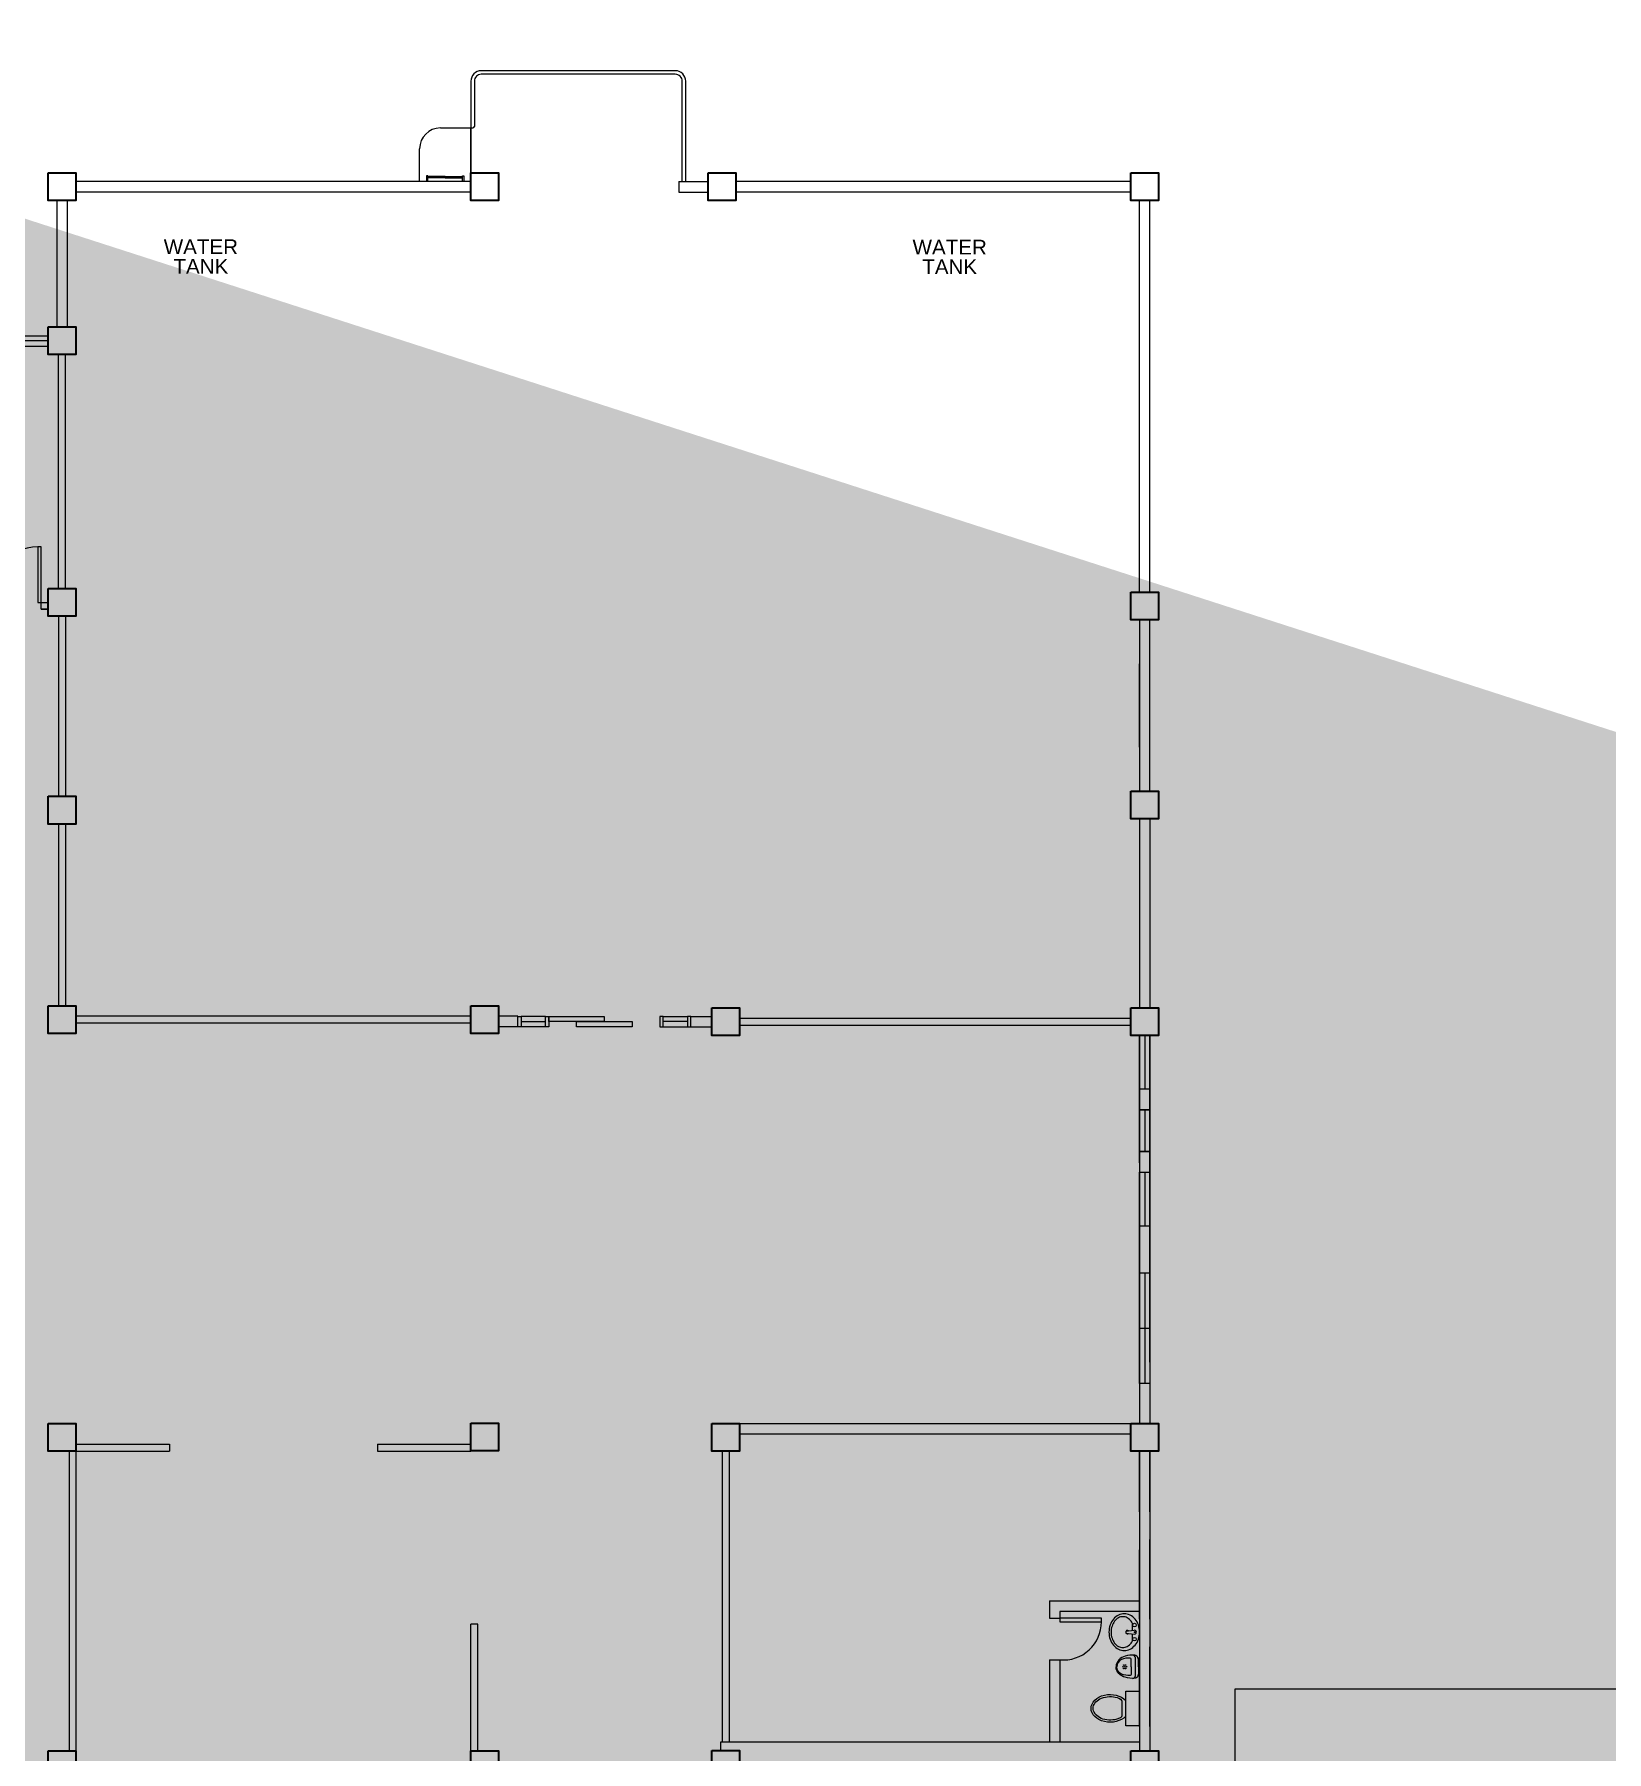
# Model space of a CAD drawing. Header units: millimetres. Extents: x -60 to 576, y -39 to 287.
# Drawn here: x 380.57 to 403.26, y 118.5 to 143.29 of the extents above; entities that cross this region are included whole.
import ezdxf

# ---------------------------------------------------------------- set-up
doc = ezdxf.new("R2010")
doc.units = ezdxf.units.MM
doc.header["$MEASUREMENT"] = 0
for name, color, linetype in [('label', 7, 'Continuous'), ('Legends', 7, 'Continuous'), ('M-AC-TEXT', 7, 'Continuous')]:
    doc.layers.add(name, color=color, linetype=linetype)
doc.styles.add('ar-dim-axis', font='romans.shx', dxfattribs={"width": 0.8})
doc.styles.add('OIP FONT', font='GOTHIC.TTF', dxfattribs={"height": 150})
doc.styles.add('SWISSLT175', font='swissl.ttf', dxfattribs={"height": 0.175})
doc.dimstyles.new('ar-dim-axis', dxfattribs={"dimtxt": 350, "dimasz": 250, "dimexe": 75, "dimexo": 75, "dimgap": 200, "dimtad": 1, "dimdec": 0, "dimzin": 12, "dimdsep": 46, "dimtxsty": 'ar-dim-axis', "dimblk": 'ARCHTICK', "dimcen": 120, "dimclrd": 11, "dimclre": 8, "dimclrt": 4, "dimadec": 0, "dimazin": 3, "dimtm": 1, "dimtfac": 1, "dimtdec": 0, "dimtix": 1, "dimtmove": 2, "dimatfit": 3, "dimldrblk": 'ARCHTICK', "dimfxl": 1, "dimtolj": 1, "dimtzin": 0, "dimarcsym": 1})

# ---------------------------------------------------------------- blocks, each defined once
blk = doc.blocks.new('_ARCHTICK')
at = {"color": 0, "linetype": 'ByBlock', "const_width": 0.15}
blk.add_lwpolyline([(-0.5, -0.5), (0.5, 0.5)], dxfattribs=at)

msp = doc.modelspace()

# ---------------------------------------------------------------- linework, layer by layer
at = {"color": 8, "linetype": 'ByBlock', "lineweight": 9}
for p, q in [((386.433, 141.938), (386.903, 141.938)), ((386.133, 141.163), (386.133, 141.638)), ((386.253, 141.246), (386.233, 141.246)), ((386.233, 141.246), (386.233, 141.166)), ((386.253, 141.166), (386.253, 141.246)), ((386.503, 141.236), (386.253, 141.236)), ((386.503, 141.216), (386.253, 141.216)), ((386.503, 141.236), (386.753, 141.236)), ((386.503, 141.216), (386.753, 141.216)), ((386.753, 141.166), (386.753, 141.246)), ((386.753, 141.246), (386.773, 141.246)), ((386.773, 141.246), (386.773, 141.166)), ((377.448, 138.938), (380.773, 138.938)), ((380.773, 138.866), (377.448, 138.866)), ((377.448, 138.788), (380.773, 138.788)), ((380.673, 134.99), (380.773, 134.99)), ((396.523, 128.201), (396.523, 128.84)), ((396.523, 128.064), (396.523, 128.84)), ((396.598, 128.84), (396.598, 128.064)), ((396.673, 128.201), (396.673, 128.84)), ((396.673, 128.064), (396.523, 128.064)), ((396.673, 127.764), (396.523, 127.764)), ((396.523, 127.764), (396.523, 127.164)), ((396.598, 127.764), (396.598, 127.164)), ((396.673, 127.464), (396.673, 127.764)), ((396.523, 127.164), (396.673, 127.164)), ((396.523, 127.164), (396.523, 126.864)), ((396.523, 127.001), (396.523, 126.238)), ((396.673, 127.001), (396.673, 126.238)), ((396.523, 126.864), (396.673, 126.864)), ((396.598, 126.864), (396.598, 126.089)), ((396.673, 126.864), (396.673, 126.088)), ((396.673, 126.238), (396.673, 126.088)), ((396.673, 126.088), (396.523, 126.09)), ((396.523, 125.326), (396.523, 126.088)), ((396.523, 125.99), (396.523, 123.24)), ((396.673, 125.326), (396.673, 126.088)), ((396.523, 123.815), (396.523, 125.415)), ((396.523, 125.415), (396.673, 125.415)), ((396.523, 124.126), (396.523, 125.326)), ((396.598, 125.415), (396.598, 123.815)), ((396.673, 124.126), (396.673, 125.326)), ((396.523, 124.615), (396.673, 124.615)), ((396.673, 124.615), (396.673, 123.815)), ((396.523, 124.126), (396.523, 123.24)), ((396.673, 124.126), (396.673, 123.24)), ((396.673, 123.815), (396.523, 123.815)), ((396.523, 121.963), (396.523, 122.84)), ((396.673, 121.963), (396.673, 122.84)), ((396.523, 121.963), (396.523, 121.563)), ((396.673, 121.963), (396.673, 121.563)), ((396.523, 120.413), (396.523, 120.013)), ((396.673, 120.413), (396.673, 120.013)), ((396.673, 118.863), (396.673, 120.013)), ((396.523, 118.863), (396.523, 119.863)), ((396.523, 118.863), (396.523, 118.515)), ((396.673, 118.863), (396.673, 118.515))]:
    msp.add_line(p, q, dxfattribs=at)
at = {"color": 8, "linetype": 'ByBlock', "lineweight": 25}
for p, q in [((386.873, 141.163), (381.173, 141.163)), ((389.873, 141.163), (390.298, 141.163)), ((396.398, 141.163), (390.698, 141.163)), ((380.898, 140.89), (380.898, 139.066)), ((381.048, 140.89), (381.048, 139.066)), ((386.873, 141.013), (381.173, 141.013)), ((389.873, 141.013), (390.298, 141.013)), ((396.398, 141.013), (390.698, 141.013)), ((396.523, 135.24), (396.523, 140.89)), ((396.673, 135.24), (396.673, 140.89)), ((380.923, 135.291), (380.923, 138.666)), ((381.023, 135.291), (381.023, 138.666)), ((380.623, 135.09), (380.773, 135.09)), ((380.673, 134.99), (380.673, 135.09)), ((380.773, 134.99), (380.673, 134.99)), ((380.923, 134.891), (380.923, 132.291)), ((381.023, 134.891), (381.023, 132.291)), ((396.523, 134.84), (396.523, 132.365)), ((396.673, 132.365), (396.673, 134.84)), ((396.523, 133.001), (396.523, 134.201)), ((380.923, 131.891), (380.923, 129.267)), ((381.023, 131.891), (381.023, 129.267)), ((396.523, 131.965), (396.523, 129.24)), ((396.673, 131.965), (396.673, 129.24)), ((396.523, 131.326), (396.523, 130.126)), ((396.523, 128.84), (396.523, 123.24)), ((396.673, 128.84), (396.673, 123.24)), ((396.673, 126.088), (396.673, 128.84)), ((396.523, 127.001), (396.523, 128.201)), ((396.673, 127.001), (396.673, 128.201)), ((396.673, 127.764), (396.673, 128.064)), ((390.498, 122.84), (390.498, 118.64)), ((390.598, 122.84), (390.598, 118.64)), ((396.523, 122.84), (396.523, 118.515)), ((396.523, 122.84), (396.523, 118.515)), ((396.673, 122.84), (396.673, 118.515)), ((396.673, 120.413), (396.673, 121.563)), ((396.523, 120.413), (396.523, 121.413)), ((395.223, 120.677), (396.523, 120.678)), ((395.223, 120.677), (395.223, 120.427)), ((395.373, 120.527), (395.373, 120.427)), ((395.223, 120.427), (395.373, 120.427)), ((395.223, 119.827), (395.223, 118.64)), ((395.223, 119.827), (395.373, 119.827)), ((395.373, 119.827), (395.373, 118.64)), ((390.473, 118.64), (390.473, 118.517)), ((394.923, 118.64), (390.473, 118.64)), ((396.523, 118.64), (394.923, 118.64))]:
    msp.add_line(p, q, dxfattribs=at)
at = {"color": 8, "linetype": 'Continuous', "lineweight": 25}
for p, q in [((389.873, 141.163), (389.873, 141.013)), ((387.548, 129.117), (387.273, 129.117)), ((387.548, 128.965), (387.273, 128.965)), ((390.048, 129.115), (390.348, 129.115)), ((390.048, 128.965), (390.348, 128.965))]:
    msp.add_line(p, q, dxfattribs=at)
at = {"color": 8, "lineweight": 25}
for p, q in [((386.873, 129.117), (381.173, 129.117)), ((386.873, 129.017), (381.173, 129.017)), ((390.748, 129.09), (396.398, 129.09)), ((390.748, 128.99), (396.398, 128.99)), ((390.748, 123.24), (396.398, 123.24)), ((390.748, 123.09), (396.398, 123.09)), ((381.073, 122.84), (381.073, 118.515)), ((381.173, 122.94), (382.523, 122.94)), ((381.173, 122.84), (382.523, 122.84)), ((381.173, 122.84), (381.173, 112.515)), ((382.523, 122.94), (382.523, 122.84)), ((385.523, 122.94), (386.873, 122.94)), ((385.523, 122.94), (385.523, 122.84)), ((385.523, 122.84), (386.873, 122.84)), ((386.873, 118.515), (386.873, 120.342)), ((386.973, 120.342), (386.873, 120.342)), ((386.973, 118.515), (386.973, 120.342))]:
    msp.add_line(p, q, dxfattribs=at)
at = {"color": 8, "linetype": 'ByBlock', "lineweight": 13}
for p, q in [((387.948, 129.115), (387.598, 129.115)), ((387.598, 129.04), (387.948, 129.04)), ((387.948, 128.965), (387.598, 128.965)), ((389.648, 129.115), (389.998, 129.115)), ((389.998, 129.04), (389.648, 129.04)), ((389.648, 128.965), (389.998, 128.965))]:
    msp.add_line(p, q, dxfattribs=at)
at = {"color": 8, "lineweight": 9, "ltscale": 0.4}
msp.add_line((396.523, 127.219), (396.523, 127.709), dxfattribs=at)
at = {"color": 8, "linetype": 'ByBlock', "lineweight": 25, "ltscale": 0.3}
msp.add_line((396.523, 120.527), (395.373, 120.527), dxfattribs=at)
at = {"color": 8, "lineweight": 9}
for p, q in [((396.325, 120.242), (396.447, 120.255)), ((396.325, 120.213), (396.447, 120.199)), ((396.462, 119.595), (396.462, 119.859)), ((396.323, 119.377), (396.523, 119.377)), ((396.323, 118.877), (396.323, 119.377)), ((396.523, 119.377), (396.523, 118.877)), ((396.273, 119.037), (396.273, 119.217)), ((396.523, 118.877), (396.323, 118.877))]:
    msp.add_line(p, q, dxfattribs=at)
at = {"color": 8, "linetype": 'ByBlock', "lineweight": 9}
for points in [[(389.973, 141.163), (389.973, 142.613, 0.414214), (389.823, 142.763), (387.023, 142.763, 0.414214), (386.873, 142.613), (386.873, 141.288), (386.873, 141.938)], [(389.923, 141.163), (389.923, 142.613, 0.414214), (389.823, 142.713), (387.023, 142.713, 0.414214), (386.923, 142.613), (386.923, 141.958)]]:
    msp.add_lwpolyline(points, format="xyb", dxfattribs=at)
at = {"color": 8, "linetype": 'ByBlock', "lineweight": 35}
for points in [[(380.773, 141.29), (381.173, 141.29), (381.173, 140.89), (380.773, 140.89)], [(386.873, 141.29), (387.273, 141.29), (387.273, 140.89), (386.873, 140.89)], [(390.298, 141.29), (390.698, 141.29), (390.698, 140.89), (390.298, 140.89)], [(396.398, 141.29), (396.798, 141.29), (396.798, 140.89), (396.398, 140.89)], [(380.773, 139.066), (381.173, 139.066), (381.173, 138.666), (380.773, 138.666)], [(380.773, 135.291), (381.173, 135.291), (381.173, 134.891), (380.773, 134.891)], [(396.398, 135.24), (396.798, 135.24), (396.798, 134.84), (396.398, 134.84)], [(396.398, 132.365), (396.798, 132.365), (396.798, 131.965), (396.398, 131.965)], [(380.773, 132.291), (381.173, 132.291), (381.173, 131.891), (380.773, 131.891)], [(380.773, 129.267), (381.173, 129.267), (381.173, 128.867), (380.773, 128.867)], [(386.873, 129.267), (387.273, 129.267), (387.273, 128.867), (386.873, 128.867)], [(390.348, 129.24), (390.748, 129.24), (390.748, 128.84), (390.348, 128.84)], [(396.398, 129.24), (396.798, 129.24), (396.798, 128.84), (396.398, 128.84)], [(380.773, 123.24), (381.173, 123.24), (381.173, 122.84), (380.773, 122.84)], [(386.873, 123.242), (387.273, 123.242), (387.273, 122.842), (386.873, 122.842)], [(390.348, 123.24), (390.748, 123.24), (390.748, 122.84), (390.348, 122.84)], [(396.398, 123.24), (396.798, 123.24), (396.798, 122.84), (396.398, 122.84)], [(386.873, 118.515), (387.273, 118.515), (387.273, 118.115), (386.873, 118.115)], [(390.348, 118.517), (390.748, 118.517), (390.748, 118.117), (390.348, 118.117)], [(396.398, 118.515), (396.798, 118.515), (396.798, 118.115), (396.398, 118.115)]]:
    msp.add_lwpolyline(points, close=True, dxfattribs=at)
at = {"color": 8, "lineweight": 13, "ltscale": 0.03}
for points in [[(380.623, 135.09), (380.673, 135.09), (380.673, 135.89), (380.623, 135.89)], [(395.373, 120.427), (395.373, 120.377), (395.973, 120.377), (395.973, 120.427)]]:
    msp.add_lwpolyline(points, close=True, dxfattribs=at)
at = {"color": 8, "linetype": 'ByBlock', "lineweight": 13}
for points in [[(387.598, 129.115), (387.598, 128.965), (387.548, 128.965), (387.548, 129.115)], [(387.998, 129.115), (387.998, 128.965), (387.948, 128.965), (387.948, 129.115)], [(387.998, 129.115), (388.798, 129.115), (388.798, 129.04), (387.998, 129.04)], [(388.398, 129.04), (389.198, 129.04), (389.198, 128.965), (388.398, 128.965)], [(389.598, 129.115), (389.598, 128.965), (389.648, 128.965), (389.648, 129.115)], [(389.998, 129.115), (389.998, 128.965), (390.048, 128.965), (390.048, 129.115)]]:
    msp.add_lwpolyline(points, close=True, dxfattribs=at)
at = {"color": 8, "lineweight": 9}
for points in [[(396.523, 128.84), (396.673, 128.84), (396.673, 128.064), (396.523, 128.064)], [(396.523, 127.764), (396.673, 127.764), (396.673, 127.164), (396.523, 127.164)], [(396.523, 126.864), (396.673, 126.864), (396.673, 126.088), (396.523, 126.088)], [(396.523, 125.415), (396.673, 125.415), (396.673, 123.815), (396.523, 123.815)]]:
    msp.add_lwpolyline(points, close=True, dxfattribs=at)
msp.add_lwpolyline([(396.302, 120.492, 0.11576), (396.22, 120.473, 0.104047), (396.146, 120.414, 0.090875), (396.098, 120.331, 0.083344), (396.081, 120.227, 0.083344), (396.098, 120.124, 0.090875), (396.146, 120.04, 0.104047), (396.22, 119.981, 0.11576), (396.302, 119.962, 0.11576), (396.385, 119.981, 0.104047), (396.458, 120.04, 0.090875), (396.506, 120.124, 0.083344), (396.523, 120.227, 0.083344), (396.506, 120.331, 0.090875), (396.458, 120.414, 0.104047), (396.385, 120.473, 0.11576)], format="xyb", close=True, dxfattribs=at)
for points in [[(396.281, 120.45, 0.124838), (396.218, 120.434, 0.105788), (396.161, 120.384, 0.086697), (396.125, 120.315, 0.076776), (396.111, 120.227, 0.076776), (396.125, 120.14, 0.086697), (396.161, 120.07, 0.105788), (396.218, 120.02, 0.124838), (396.281, 120.005, 0.124838), (396.344, 120.02, 0.105788), (396.401, 120.07, 0.040067), (396.421, 120.1), (396.421, 120.203, 0.040067)], [(396.421, 120.251), (396.421, 120.354, 0.040067), (396.401, 120.384, 0.105788), (396.344, 120.434, 0.124838), (396.281, 120.45, 0.124838)], [(396.506, 119.831, 0.232594), (396.482, 119.882, 0.150533), (396.454, 119.893, 0.085973), (396.316, 119.88, 0.343308), (396.183, 119.727)], [(396.506, 119.624, -0.232594), (396.482, 119.572, -0.150533), (396.454, 119.561, -0.085973), (396.316, 119.575, -0.343308), (396.183, 119.727)], [(396.402, 119.727), (396.402, 119.838, 0.398633), (396.387, 119.853, 0.107696), (396.26, 119.832, 0.267529), (396.196, 119.727)], [(396.402, 119.727), (396.402, 119.616, -0.398633), (396.387, 119.601, -0.107696), (396.26, 119.622, -0.267529), (396.196, 119.727)]]:
    msp.add_lwpolyline(points, format="xyb", dxfattribs=at)
for points in [[(396.506, 119.727), (396.506, 119.831)], [(396.506, 119.831), (396.523, 119.831), (396.523, 119.727)], [(396.506, 119.727), (396.506, 119.624)], [(396.506, 119.624), (396.523, 119.624), (396.523, 119.727)]]:
    msp.add_lwpolyline(points, dxfattribs=at)
at = {"color": 8, "lineweight": 35}
msp.add_lwpolyline([(380.773, 118.515), (381.173, 118.515), (381.173, 118.115), (380.773, 118.115)], close=True, dxfattribs=at)
at = {"color": 8, "lineweight": 9}
for centre, radius in [((396.45, 120.329), 0.0255), ((396.457, 120.227), 0.0095), ((396.45, 120.126), 0.0255), ((396.284, 119.727), 0.004), ((396.296, 119.752), 0.004), ((396.309, 119.727), 0.004), ((396.321, 119.752), 0.004), ((396.334, 119.727), 0.004), ((396.296, 119.702), 0.004), ((396.321, 119.702), 0.004)]:
    msp.add_circle(centre, radius, dxfattribs=at)
at = {"color": 8, "linetype": 'ByBlock', "lineweight": 9}
for centre, radius, start, end in [((386.433, 141.638), 0.3, 90, 180), ((386.903, 141.958), 0.02, 270, 0)]:
    msp.add_arc(centre, radius, start, end, dxfattribs=at)
at = {"color": 8, "lineweight": 13, "ltscale": 0.03}
for centre, radius, start, end in [((380.623, 135.139), 0.752, 90, 183.6952), ((395.421, 120.377), 0.552, 265.0209, 0)]:
    msp.add_arc(centre, radius, start, end, dxfattribs=at)
at = {"color": 8, "lineweight": 9}
for centre, radius, start, end in [((396.348, 120.227), 0.025, 161.3793, 198.6207), ((396.419, 120.227), 0.0948, 171.2026, 188.7974), ((396.348, 120.227), 0.025, 48.7978, 143.6932), ((396.45, 120.227), 0.028, 263.7545, 96.2455), ((396.348, 120.227), 0.025, 216.3068, 311.2022), ((396.427, 119.859), 0.035, 0, 92.6777), ((396.427, 119.595), 0.035, 267.3223, 0), ((396.223, 119.217), 0.05, 0, 61.9916), ((396.223, 119.037), 0.05, 298.1501, 0)]:
    msp.add_arc(centre, radius, start, end, dxfattribs=at)
at = {"color": 8, "lineweight": 9, "extrusion": (0, 0, -1)}
msp.add_ellipse((396.098, 119.127), major_axis=(0.275, 0), ratio=0.727273, start_param=0.612555, end_param=5.670631, dxfattribs=at)
at = {"color": 8, "lineweight": 9}
msp.add_open_spline([(396.247, 118.992), (396.23, 118.984), (396.212, 118.976), (396.121, 118.949), (396.034, 118.954), (395.902, 119.012), (395.861, 119.062), (395.847, 119.16), (395.873, 119.213), (395.985, 119.287), (396.068, 119.304), (396.182, 119.289), (396.217, 119.277), (396.247, 119.262)], degree=3, knots=[0.937253, 0.937253, 0.937253, 0.937253, 1.185372, 1.185372, 2.113864, 2.113864, 3.042356, 3.042356, 3.970847, 3.970847, 4.899339, 4.899339, 5.346062, 5.346062, 5.346062, 5.346062], dxfattribs=at)
at = {"color": 8, "linetype": 'ByBlock', "lineweight": 9}
for p in [(396.523, 127.601), (396.523, 124.726)]:
    msp.add_point(p, dxfattribs=at)
at = {"color": 8, "lineweight": 9}
msp.add_point((396.523, 119.727), dxfattribs=at)
at = {"layer": 'Legends'}
msp.add_lwpolyline([(417.404, 119.403), (397.899, 119.403), (397.899, 117.58), (417.404, 117.58)], dxfattribs=at)

# ---------------------------------------------------------------- texts
at = {"layer": 'label', "color": 8, "linetype": 'ByBlock', "lineweight": 9, "ltscale": 0.4, "char_height": 0.2125, "attachment_point": 5, "line_spacing_factor": 0.8, "style": 'SWISSLT175'}
for insert in [(382.976, 140.082), (393.783, 140.076)]:
    msp.add_mtext('WATER^JTANK', dxfattribs=dict(at, insert=insert))

# ---------------------------------------------------------------- leaders
at = {"layer": 'M-AC-TEXT', "annotation_type": 0, "has_hookline": 1, "text_width": 1.46}
for points, hookline_direction in [([(251.898, 135.572), (252.025, 135.82), (252.401, 135.821)], 0), ([(361.082, 135.125), (361.208, 135.373), (361.584, 135.374)], 0), ([(263.98, 127.772), (264.107, 128.02), (264.483, 128.021)], 0), ([(285.534, 121.932), (285.661, 122.18), (286.037, 122.181)], 0), ([(285.545, 120.419), (285.672, 120.667), (286.048, 120.668)], 0), ([(365.246, 120.646), (365.373, 120.894), (365.749, 120.895)], 0), ([(368.185, 115.989), (368.312, 116.237), (368.688, 116.238)], 0), ([(259.048, 107.921), (259.174, 108.169), (259.55, 108.17)], 0), ([(265.042, 107.907), (265.169, 108.155), (265.545, 108.156)], 0), ([(368.224, 107.474), (368.35, 107.722), (368.726, 107.723)], 0), ([(374.204, 107.475), (374.33, 107.723), (374.706, 107.725)], 0), ([(251.891, 106.794), (252.017, 107.042), (252.393, 107.043)], 0), ([(361.077, 106.347), (361.204, 106.595), (361.58, 106.596)], 0), ([(178.877, 105.216), (179.004, 105.464), (179.38, 105.465)], 0), ([(395.221, 100.371), (395.094, 100.619), (394.718, 100.62)], 1), ([(256.113, 138.209), (256.239, 137.961), (256.615, 137.962)], 0), ([(271.741, 138.228), (271.868, 137.98), (272.244, 137.981)], 0), ([(251.894, 135.502), (252.02, 135.254), (252.396, 135.256)], 0), ([(361.073, 135.056), (361.2, 134.808), (361.576, 134.809)], 0), ([(251.947, 129.352), (252.073, 129.104), (252.449, 129.105)], 0)]:
    msp.add_leader(points, dimstyle='ar-dim-axis', override={"dimtxt": 150, "dimasz": 150, "dimgap": 200, "dimtad": 0, "dimtih": 1, "dimtoh": 1, "dimtxsty": 'OIP FONT', "dimclrd": 256, "dimclre": 256, "dimclrt": 256, "dimfxl": 0.2, "dimfxlon": 1, "dimlwd": 65535, "dimlwe": 65535}, dxfattribs=dict(at, hookline_direction=hookline_direction))

doc.saveas('drawing.dxf')
